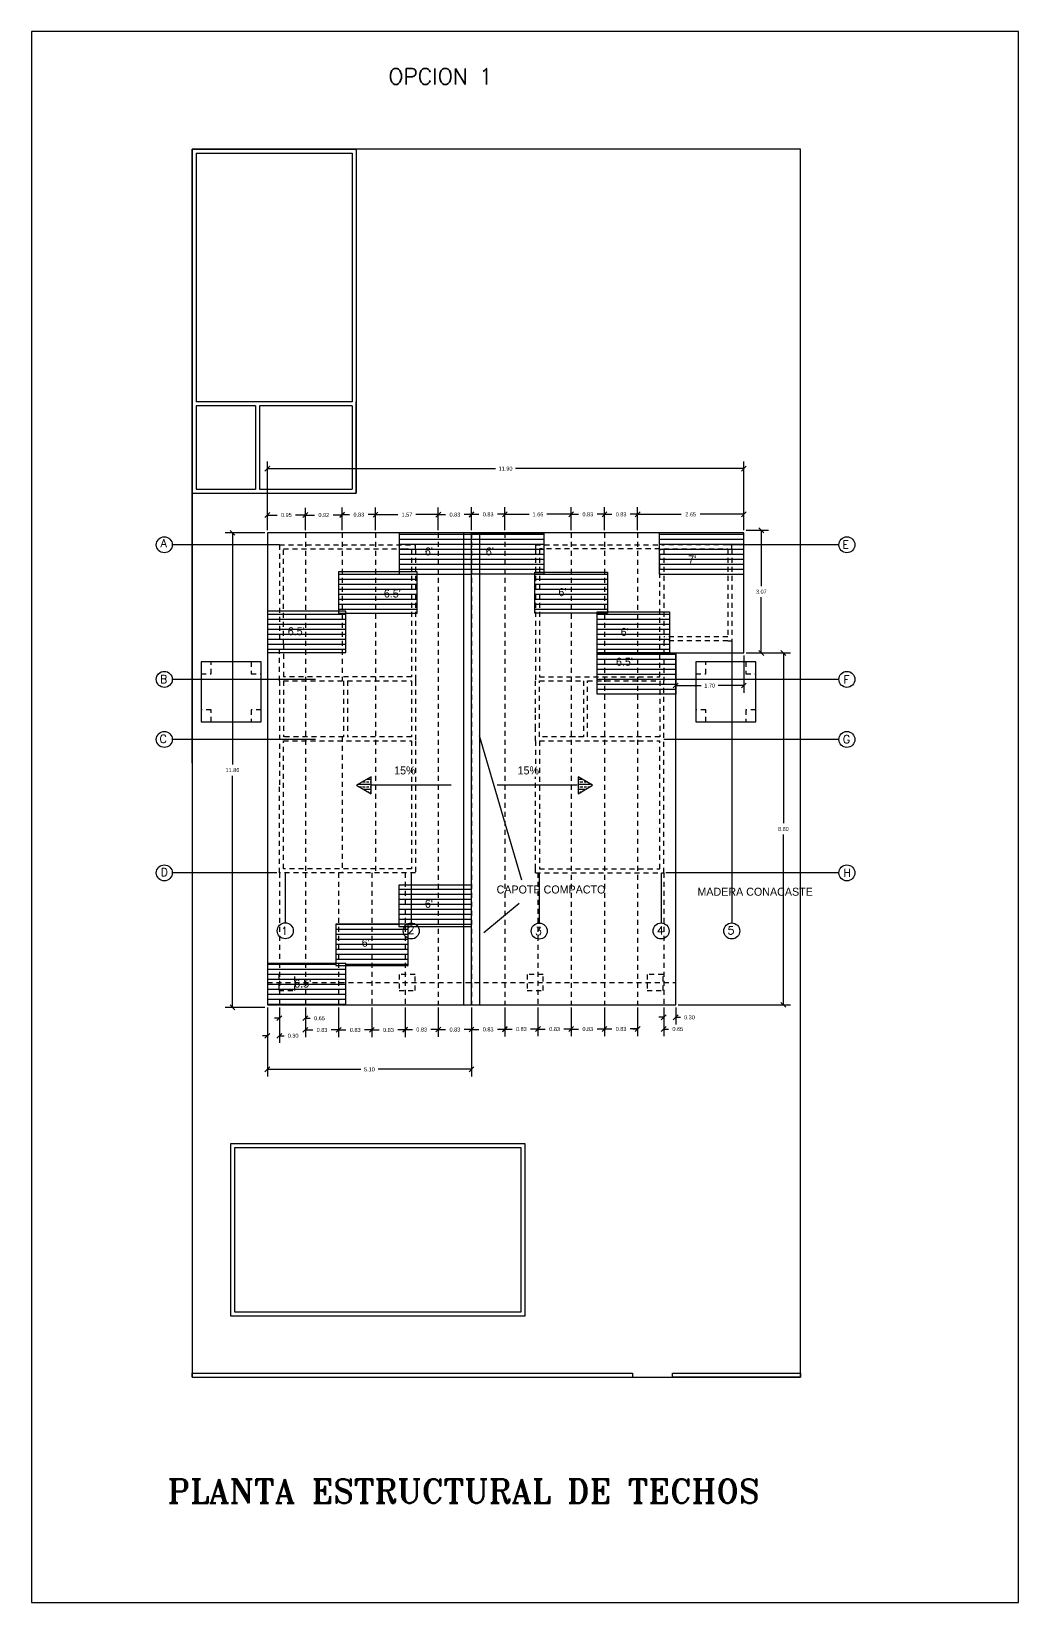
# Model space of a CAD drawing. Extents: x -52 to 126, y -84 to 6.
# Drawn here: x 50.81 to 75.47, y -34.58 to 4.69 of the extents above; entities that cross this region are included whole.
import ezdxf
from ezdxf.enums import TextEntityAlignment as Align

# ---------------------------------------------------------------- set-up
doc = ezdxf.new("R2010")
doc.units = 0
doc.header["$MEASUREMENT"] = 0
doc.linetypes.add('HIDDEN2', pattern=[0.1875, 0.125, -0.0625])
doc.layers.get('0').update_dxf_attribs({"linetype": 'CONTINUOUS'})
doc.layers.get('DEFPOINTS').update_dxf_attribs({"linetype": 'CONTINUOUS'})
for name, color, linetype in [('DIMENSIONES', 2, 'CONTINUOUS'), ('FIBROLIT', 8, 'CONTINUOUS'), ('FLECHAS', 8, 'CONTINUOUS'), ('MARCO', 1, 'CONTINUOUS'), ('PAREDES', 7, 'CONTINUOUS'), ('PISCINA', 4, 'CONTINUOUS'), ('REFUERZO', 3, 'CONTINUOUS'), ('TECHO', 5, 'CONTINUOUS'), ('TERRENO', 3, 'CONTINUOUS'), ('TEXTOS', 3, 'CONTINUOUS')]:
    doc.layers.add(name, color=color, linetype=linetype)
doc.styles.add('CITYBLUEPRINT', font='CIBT____.PFB', dxfattribs={"height": 0.2})
doc.styles.add('ROMANS', font='romans', dxfattribs={"height": 0.2})
doc.styles.add('ROMANT', font='romant', dxfattribs={"width": 2, "height": 0.4})
doc.dimstyles.get("Standard").update_dxf_attribs({"dimtxt": 0.18, "dimasz": 0.18, "dimexe": 0.18, "dimexo": 0.0625, "dimgap": 0.09, "dimtad": 0, "dimtih": 1, "dimtoh": 1, "dimzin": 0, "dimtxsty": 'CITYBLUEPRINT', "dimcen": 0.09, "dimazin": 3, "dimtfac": 1, "dimtofl": 0, "dimtmove": 0, "dimatfit": 3, "dimtolj": 1, "dimtzin": 0})

# ---------------------------------------------------------------- blocks, each defined once
blk = doc.blocks.new('*X103')
at = {"color": 0}
for p, q in [((80.034, -7.875), (81.845, -7.875)), ((80.034, -8), (81.845, -8)), ((80.034, -8.125), (81.845, -8.125)), ((81.845, -7.875), (83.655, -7.875)), ((81.845, -8), (83.655, -8)), ((81.845, -8.125), (83.655, -8.125)), ((86.535, -7.875), (88.645, -7.875)), ((86.535, -8), (88.645, -8)), ((86.535, -8.125), (88.645, -8.125)), ((80.034, -8.25), (81.845, -8.25)), ((80.034, -8.375), (81.845, -8.375)), ((80.034, -8.5), (81.845, -8.5)), ((80.034, -8.625), (81.845, -8.625)), ((81.845, -8.25), (83.655, -8.25)), ((81.845, -8.375), (83.655, -8.375)), ((81.845, -8.5), (83.655, -8.5)), ((81.845, -8.625), (83.655, -8.625)), ((86.535, -8.25), (88.645, -8.25)), ((86.535, -8.375), (88.645, -8.375)), ((86.535, -8.5), (88.645, -8.5)), ((86.535, -8.625), (88.645, -8.625)), ((78.523, -8.875), (80.485, -8.875)), ((78.523, -9), (80.485, -9)), ((80.034, -8.75), (81.845, -8.75)), ((81.845, -8.75), (83.655, -8.75)), ((83.427, -8.875), (85.238, -8.875)), ((83.427, -9), (85.238, -9)), ((86.535, -8.75), (88.645, -8.75)), ((78.523, -9.125), (80.485, -9.125)), ((78.523, -9.25), (80.485, -9.25)), ((78.523, -9.375), (80.485, -9.375)), ((83.427, -9.125), (85.238, -9.125)), ((83.427, -9.25), (85.238, -9.25)), ((83.427, -9.375), (85.238, -9.375)), ((78.523, -9.5), (80.485, -9.5)), ((78.523, -9.625), (80.485, -9.625)), ((78.523, -9.75), (80.485, -9.75)), ((83.427, -9.5), (85.238, -9.5)), ((83.427, -9.625), (85.238, -9.625)), ((83.427, -9.75), (85.238, -9.75)), ((76.746, -9.875), (78.708, -9.875)), ((76.746, -10), (78.708, -10)), ((76.746, -10.125), (78.708, -10.125)), ((84.983, -9.875), (86.794, -9.875)), ((84.983, -10), (86.794, -10)), ((84.983, -10.125), (86.794, -10.125)), ((76.746, -10.25), (78.708, -10.25)), ((76.746, -10.375), (78.708, -10.375)), ((76.746, -10.5), (78.708, -10.5)), ((84.983, -10.25), (86.794, -10.25)), ((84.983, -10.375), (86.794, -10.375)), ((84.983, -10.5), (86.794, -10.5)), ((76.746, -10.625), (78.708, -10.625)), ((76.746, -10.75), (78.708, -10.75)), ((84.983, -10.625), (86.794, -10.625)), ((84.983, -10.75), (86.794, -10.75)), ((84.983, -10.875), (86.945, -10.875)), ((84.983, -11), (86.945, -11)), ((84.983, -11.125), (86.945, -11.125)), ((84.983, -11.25), (86.945, -11.25)), ((84.983, -11.375), (86.945, -11.375)), ((84.983, -11.5), (86.945, -11.5)), ((84.983, -11.625), (86.945, -11.625)), ((84.983, -11.75), (86.945, -11.75)), ((80.033, -16.75), (81.844, -16.75)), ((80.033, -16.875), (81.844, -16.875)), ((80.033, -17), (81.844, -17)), ((80.033, -17.125), (81.844, -17.125)), ((80.033, -17.25), (81.844, -17.25)), ((78.455, -17.625), (80.033, -17.625)), ((80.033, -17.375), (81.844, -17.375)), ((80.033, -17.5), (81.844, -17.5)), ((80.265, -17.625), (81.844, -17.625)), ((78.455, -17.75), (80.265, -17.75)), ((78.455, -17.875), (80.265, -17.875)), ((78.455, -18), (80.265, -18)), ((78.455, -18.125), (80.265, -18.125)), ((78.455, -18.25), (80.265, -18.25)), ((78.455, -18.375), (80.265, -18.375)), ((76.745, -18.625), (78.455, -18.625)), ((76.745, -18.75), (78.706, -18.75)), ((78.455, -18.5), (80.265, -18.5)), ((78.706, -18.625), (80.265, -18.625)), ((76.745, -18.875), (78.706, -18.875)), ((76.745, -19), (78.706, -19)), ((76.745, -19.125), (78.706, -19.125)), ((76.745, -19.25), (78.706, -19.25)), ((76.745, -19.375), (78.706, -19.375)), ((76.745, -19.5), (78.706, -19.5)), ((76.745, -19.625), (78.706, -19.625))]:
    blk.add_line(p, q, dxfattribs=at)
blk = doc.blocks.new('*D104')
at = {"color": 0, "linetype": 'BYBLOCK'}
for p, q in [((85.165, -19.704), (85.165, -20.424)), ((85.995, -19.704), (85.995, -20.424)), ((85.105, -20.304), (85.225, -20.184)), ((85.165, -20.244), (85.348, -20.244)), ((85.995, -20.244), (85.812, -20.244)), ((85.935, -20.304), (86.055, -20.184))]:
    blk.add_line(p, q, dxfattribs=at)
at = {"layer": 'DEFPOINTS', "color": 0, "linetype": 'BYBLOCK'}
for p in [(85.165, -19.641), (85.995, -19.641), (85.995, -20.244)]:
    blk.add_point(p, dxfattribs=at)
at = {"color": 0, "linetype": 'BYBLOCK'}
blk.add_text('0.83', height=0.1, dxfattribs=at).set_placement((85.58, -20.244), align=Align.MIDDLE_CENTER)
blk = doc.blocks.new('*D105')
at = {"color": 0, "linetype": 'BYBLOCK'}
for p, q in [((84.335, -19.704), (84.335, -20.425)), ((85.165, -19.704), (85.165, -20.425)), ((84.275, -20.305), (84.395, -20.185)), ((84.335, -20.245), (84.518, -20.245)), ((85.165, -20.245), (84.982, -20.245)), ((85.105, -20.305), (85.225, -20.185))]:
    blk.add_line(p, q, dxfattribs=at)
at = {"layer": 'DEFPOINTS', "color": 0, "linetype": 'BYBLOCK'}
for p in [(84.335, -19.641), (85.165, -19.641), (85.165, -20.245)]:
    blk.add_point(p, dxfattribs=at)
at = {"color": 0, "linetype": 'BYBLOCK'}
blk.add_text('0.83', height=0.1, dxfattribs=at).set_placement((84.75, -20.245), align=Align.MIDDLE_CENTER)
blk = doc.blocks.new('*D106')
at = {"color": 0, "linetype": 'BYBLOCK'}
for p, q in [((83.505, -19.704), (83.505, -20.425)), ((84.335, -19.704), (84.335, -20.425)), ((83.445, -20.305), (83.565, -20.185)), ((83.505, -20.245), (83.688, -20.245)), ((84.335, -20.245), (84.152, -20.245)), ((84.275, -20.305), (84.395, -20.185))]:
    blk.add_line(p, q, dxfattribs=at)
at = {"layer": 'DEFPOINTS', "color": 0, "linetype": 'BYBLOCK'}
for p in [(83.505, -19.641), (84.335, -19.641), (84.335, -20.245)]:
    blk.add_point(p, dxfattribs=at)
at = {"color": 0, "linetype": 'BYBLOCK'}
blk.add_text('0.83', height=0.1, dxfattribs=at).set_placement((83.92, -20.245), align=Align.MIDDLE_CENTER)
blk = doc.blocks.new('*D107')
at = {"color": 0, "linetype": 'BYBLOCK'}
for p, q in [((82.675, -19.704), (82.675, -20.425)), ((83.505, -19.704), (83.505, -20.425)), ((82.615, -20.305), (82.735, -20.185)), ((82.675, -20.245), (82.858, -20.245)), ((83.505, -20.245), (83.322, -20.245)), ((83.445, -20.305), (83.565, -20.185))]:
    blk.add_line(p, q, dxfattribs=at)
at = {"layer": 'DEFPOINTS', "color": 0, "linetype": 'BYBLOCK'}
for p in [(82.675, -19.641), (83.505, -19.641), (83.505, -20.245)]:
    blk.add_point(p, dxfattribs=at)
at = {"color": 0, "linetype": 'BYBLOCK'}
blk.add_text('0.83', height=0.1, dxfattribs=at).set_placement((83.09, -20.245), align=Align.MIDDLE_CENTER)
blk = doc.blocks.new('*D108')
at = {"color": 0, "linetype": 'BYBLOCK'}
for p, q in [((81.845, -19.704), (81.845, -20.435)), ((82.675, -19.704), (82.675, -20.435)), ((81.785, -20.315), (81.905, -20.195)), ((81.845, -20.255), (82.028, -20.255)), ((82.675, -20.255), (82.492, -20.255)), ((82.615, -20.315), (82.735, -20.195))]:
    blk.add_line(p, q, dxfattribs=at)
at = {"layer": 'DEFPOINTS', "color": 0, "linetype": 'BYBLOCK'}
for p in [(81.845, -19.641), (82.675, -19.641), (82.675, -20.255)]:
    blk.add_point(p, dxfattribs=at)
at = {"color": 0, "linetype": 'BYBLOCK'}
blk.add_text('0.83', height=0.1, dxfattribs=at).set_placement((82.26, -20.255), align=Align.MIDDLE_CENTER)
blk = doc.blocks.new('*D109')
at = {"color": 0, "linetype": 'BYBLOCK'}
for p, q in [((85.995, -19.704), (85.995, -20.425)), ((86.645, -19.704), (86.645, -20.425)), ((85.995, -20.245), (85.875, -20.245)), ((85.935, -20.305), (86.055, -20.185)), ((86.585, -20.305), (86.705, -20.185)), ((86.645, -20.245), (86.765, -20.245))]:
    blk.add_line(p, q, dxfattribs=at)
at = {"layer": 'DEFPOINTS', "color": 0, "linetype": 'BYBLOCK'}
for p in [(85.995, -19.641), (86.645, -19.641), (86.645, -20.245)]:
    blk.add_point(p, dxfattribs=at)
at = {"color": 0, "linetype": 'BYBLOCK'}
blk.add_text('0.65', height=0.1, dxfattribs=at).set_placement((86.997, -20.245), align=Align.MIDDLE_CENTER)
blk = doc.blocks.new('*D110')
at = {"color": 0, "linetype": 'BYBLOCK'}
for p, q in [((86.645, -19.952), (86.525, -19.952)), ((86.585, -20.012), (86.705, -19.892)), ((86.645, -19.704), (86.645, -20.132)), ((86.885, -20.012), (87.005, -19.892)), ((86.945, -19.704), (86.945, -20.132)), ((86.945, -19.952), (87.065, -19.952))]:
    blk.add_line(p, q, dxfattribs=at)
at = {"layer": 'DEFPOINTS', "color": 0, "linetype": 'BYBLOCK'}
for p in [(86.645, -19.641), (86.945, -19.641), (86.945, -19.952)]:
    blk.add_point(p, dxfattribs=at)
at = {"color": 0, "linetype": 'BYBLOCK'}
blk.add_text('0.30', height=0.1, dxfattribs=at).set_placement((87.288, -19.952), align=Align.MIDDLE_CENTER)
blk = doc.blocks.new('*D111')
at = {"color": 0, "linetype": 'BYBLOCK'}
for p, q in [((81.015, -19.704), (81.015, -20.438)), ((81.845, -19.704), (81.845, -20.438)), ((80.955, -20.318), (81.075, -20.198)), ((81.015, -20.258), (81.198, -20.258)), ((81.845, -20.258), (81.662, -20.258)), ((81.785, -20.318), (81.905, -20.198))]:
    blk.add_line(p, q, dxfattribs=at)
at = {"layer": 'DEFPOINTS', "color": 0, "linetype": 'BYBLOCK'}
for p in [(81.015, -19.641), (81.845, -19.641), (81.015, -20.258)]:
    blk.add_point(p, dxfattribs=at)
at = {"color": 0, "linetype": 'BYBLOCK'}
blk.add_text('0.83', height=0.1, dxfattribs=at).set_placement((81.43, -20.258), align=Align.MIDDLE_CENTER)
blk = doc.blocks.new('*D112')
at = {"color": 0, "linetype": 'BYBLOCK'}
for p, q in [((80.185, -19.704), (80.185, -20.438)), ((81.015, -19.704), (81.015, -20.438)), ((80.125, -20.318), (80.245, -20.198)), ((80.185, -20.258), (80.368, -20.258)), ((81.015, -20.258), (80.832, -20.258)), ((80.955, -20.318), (81.075, -20.198))]:
    blk.add_line(p, q, dxfattribs=at)
at = {"layer": 'DEFPOINTS', "color": 0, "linetype": 'BYBLOCK'}
for p in [(80.185, -19.641), (81.015, -19.641), (80.185, -20.258)]:
    blk.add_point(p, dxfattribs=at)
at = {"color": 0, "linetype": 'BYBLOCK'}
blk.add_text('0.83', height=0.1, dxfattribs=at).set_placement((80.6, -20.258), align=Align.MIDDLE_CENTER)
blk = doc.blocks.new('*D113')
at = {"color": 0, "linetype": 'BYBLOCK'}
for p, q in [((79.355, -19.704), (79.355, -20.447)), ((80.185, -19.704), (80.185, -20.447)), ((79.295, -20.327), (79.415, -20.207)), ((79.355, -20.267), (79.538, -20.267)), ((80.185, -20.267), (80.002, -20.267)), ((80.125, -20.327), (80.245, -20.207))]:
    blk.add_line(p, q, dxfattribs=at)
at = {"layer": 'DEFPOINTS', "color": 0, "linetype": 'BYBLOCK'}
for p in [(79.355, -19.641), (80.185, -19.641), (79.355, -20.267)]:
    blk.add_point(p, dxfattribs=at)
at = {"color": 0, "linetype": 'BYBLOCK'}
blk.add_text('0.83', height=0.1, dxfattribs=at).set_placement((79.77, -20.267), align=Align.MIDDLE_CENTER)
blk = doc.blocks.new('*D114')
at = {"color": 0, "linetype": 'BYBLOCK'}
for p, q in [((78.525, -19.704), (78.525, -20.447)), ((79.355, -19.704), (79.355, -20.447)), ((78.465, -20.327), (78.585, -20.207)), ((78.525, -20.267), (78.708, -20.267)), ((79.355, -20.267), (79.172, -20.267)), ((79.295, -20.327), (79.415, -20.207))]:
    blk.add_line(p, q, dxfattribs=at)
at = {"layer": 'DEFPOINTS', "color": 0, "linetype": 'BYBLOCK'}
for p in [(78.525, -19.641), (79.355, -19.641), (78.525, -20.267)]:
    blk.add_point(p, dxfattribs=at)
at = {"color": 0, "linetype": 'BYBLOCK'}
blk.add_text('0.83', height=0.1, dxfattribs=at).set_placement((78.94, -20.267), align=Align.MIDDLE_CENTER)
blk = doc.blocks.new('*D115')
at = {"color": 0, "linetype": 'BYBLOCK'}
for p, q in [((77.695, -19.704), (77.695, -20.447)), ((78.525, -19.704), (78.525, -20.447)), ((77.635, -20.327), (77.755, -20.207)), ((77.695, -20.267), (77.878, -20.267)), ((78.525, -20.267), (78.342, -20.267)), ((78.465, -20.327), (78.585, -20.207))]:
    blk.add_line(p, q, dxfattribs=at)
at = {"layer": 'DEFPOINTS', "color": 0, "linetype": 'BYBLOCK'}
for p in [(77.695, -19.641), (78.525, -19.641), (78.525, -20.267)]:
    blk.add_point(p, dxfattribs=at)
at = {"color": 0, "linetype": 'BYBLOCK'}
blk.add_text('0.83', height=0.1, dxfattribs=at).set_placement((78.11, -20.267), align=Align.MIDDLE_CENTER)
blk = doc.blocks.new('*D116')
at = {"color": 0, "linetype": 'BYBLOCK'}
for p, q in [((77.045, -19.974), (76.925, -19.974)), ((76.985, -20.034), (77.105, -19.914)), ((77.045, -19.704), (77.045, -20.154)), ((77.635, -20.034), (77.755, -19.914)), ((77.695, -19.704), (77.695, -20.154)), ((77.695, -19.974), (77.815, -19.974))]:
    blk.add_line(p, q, dxfattribs=at)
at = {"layer": 'DEFPOINTS', "color": 0, "linetype": 'BYBLOCK'}
for p in [(77.045, -19.641), (77.695, -19.641), (77.695, -19.974)]:
    blk.add_point(p, dxfattribs=at)
at = {"color": 0, "linetype": 'BYBLOCK'}
blk.add_text('0.65', height=0.1, dxfattribs=at).set_placement((78.047, -19.974), align=Align.MIDDLE_CENTER)
blk = doc.blocks.new('*D117')
at = {"color": 0, "linetype": 'BYBLOCK'}
for p, q in [((76.745, -19.704), (76.745, -20.593)), ((77.045, -19.704), (77.045, -20.593)), ((76.745, -20.413), (76.625, -20.413)), ((76.685, -20.473), (76.805, -20.353)), ((76.985, -20.473), (77.105, -20.353)), ((77.045, -20.413), (77.165, -20.413))]:
    blk.add_line(p, q, dxfattribs=at)
at = {"layer": 'DEFPOINTS', "color": 0, "linetype": 'BYBLOCK'}
for p in [(76.745, -19.641), (77.045, -19.641), (77.045, -20.413)]:
    blk.add_point(p, dxfattribs=at)
at = {"color": 0, "linetype": 'BYBLOCK'}
blk.add_text('0.30', height=0.1, dxfattribs=at).set_placement((77.388, -20.413), align=Align.MIDDLE_CENTER)
blk = doc.blocks.new('*D118')
at = {"color": 0, "linetype": 'BYBLOCK'}
for p, q in [((85.935, -7.439), (86.055, -7.319)), ((85.995, -7.779), (85.995, -7.199)), ((85.995, -7.379), (87.08, -7.379)), ((88.645, -7.379), (87.56, -7.379)), ((88.585, -7.439), (88.705, -7.319)), ((88.645, -7.779), (88.645, -7.199))]:
    blk.add_line(p, q, dxfattribs=at)
at = {"layer": 'DEFPOINTS', "color": 0, "linetype": 'BYBLOCK'}
for p in [(88.645, -7.379), (85.995, -7.841), (88.645, -7.841)]:
    blk.add_point(p, dxfattribs=at)
at = {"color": 0, "linetype": 'BYBLOCK'}
blk.add_text('2.65', height=0.1, dxfattribs=at).set_placement((87.32, -7.379), align=Align.MIDDLE_CENTER)
blk = doc.blocks.new('*D119')
at = {"color": 0, "linetype": 'BYBLOCK'}
for p, q in [((85.105, -7.439), (85.225, -7.319)), ((85.165, -7.779), (85.165, -7.199)), ((85.165, -7.379), (85.348, -7.379)), ((85.995, -7.379), (85.812, -7.379)), ((85.935, -7.439), (86.055, -7.319)), ((85.995, -7.779), (85.995, -7.199))]:
    blk.add_line(p, q, dxfattribs=at)
at = {"layer": 'DEFPOINTS', "color": 0, "linetype": 'BYBLOCK'}
for p in [(85.995, -7.379), (85.165, -7.841), (85.995, -7.841)]:
    blk.add_point(p, dxfattribs=at)
at = {"color": 0, "linetype": 'BYBLOCK'}
blk.add_text('0.83', height=0.1, dxfattribs=at).set_placement((85.58, -7.379), align=Align.MIDDLE_CENTER)
blk = doc.blocks.new('*D120')
at = {"color": 0, "linetype": 'BYBLOCK'}
for p, q in [((84.275, -7.439), (84.395, -7.319)), ((84.335, -7.779), (84.335, -7.199)), ((84.335, -7.379), (84.518, -7.379)), ((85.165, -7.379), (84.982, -7.379)), ((85.105, -7.439), (85.225, -7.319)), ((85.165, -7.779), (85.165, -7.199))]:
    blk.add_line(p, q, dxfattribs=at)
at = {"layer": 'DEFPOINTS', "color": 0, "linetype": 'BYBLOCK'}
for p in [(84.335, -7.379), (84.335, -7.841), (85.165, -7.841)]:
    blk.add_point(p, dxfattribs=at)
at = {"color": 0, "linetype": 'BYBLOCK'}
blk.add_text('0.83', height=0.1, dxfattribs=at).set_placement((84.75, -7.379), align=Align.MIDDLE_CENTER)
blk = doc.blocks.new('*D121')
at = {"color": 0, "linetype": 'BYBLOCK'}
for p, q in [((82.615, -7.439), (82.735, -7.319)), ((82.675, -7.779), (82.675, -7.199)), ((82.675, -7.379), (83.282, -7.379)), ((84.335, -7.379), (83.728, -7.379)), ((84.275, -7.439), (84.395, -7.319)), ((84.335, -7.779), (84.335, -7.199))]:
    blk.add_line(p, q, dxfattribs=at)
at = {"layer": 'DEFPOINTS', "color": 0, "linetype": 'BYBLOCK'}
for p in [(84.335, -7.379), (82.675, -7.841), (84.335, -7.841)]:
    blk.add_point(p, dxfattribs=at)
at = {"color": 0, "linetype": 'BYBLOCK'}
blk.add_text('1.66', height=0.1, dxfattribs=at).set_placement((83.505, -7.379), align=Align.MIDDLE_CENTER)
blk = doc.blocks.new('*D122')
at = {"color": 0, "linetype": 'BYBLOCK'}
for p, q in [((81.785, -7.439), (81.905, -7.319)), ((81.845, -7.779), (81.845, -7.199)), ((81.845, -7.379), (82.028, -7.379)), ((82.675, -7.379), (82.492, -7.379)), ((82.615, -7.439), (82.735, -7.319)), ((82.675, -7.779), (82.675, -7.199))]:
    blk.add_line(p, q, dxfattribs=at)
at = {"layer": 'DEFPOINTS', "color": 0, "linetype": 'BYBLOCK'}
for p in [(82.675, -7.379), (81.845, -7.841), (82.675, -7.841)]:
    blk.add_point(p, dxfattribs=at)
at = {"color": 0, "linetype": 'BYBLOCK'}
blk.add_text('0.83', height=0.1, dxfattribs=at).set_placement((82.26, -7.379), align=Align.MIDDLE_CENTER)
blk = doc.blocks.new('*D123')
at = {"color": 0, "linetype": 'BYBLOCK'}
for p, q in [((80.955, -7.447), (81.075, -7.327)), ((81.015, -7.779), (81.015, -7.207)), ((81.015, -7.387), (81.198, -7.387)), ((81.845, -7.387), (81.662, -7.387)), ((81.785, -7.447), (81.905, -7.327)), ((81.845, -7.779), (81.845, -7.207))]:
    blk.add_line(p, q, dxfattribs=at)
at = {"layer": 'DEFPOINTS', "color": 0, "linetype": 'BYBLOCK'}
for p in [(81.845, -7.387), (81.015, -7.841), (81.845, -7.841)]:
    blk.add_point(p, dxfattribs=at)
at = {"color": 0, "linetype": 'BYBLOCK'}
blk.add_text('0.83', height=0.1, dxfattribs=at).set_placement((81.43, -7.387), align=Align.MIDDLE_CENTER)
blk = doc.blocks.new('*D124')
at = {"color": 0, "linetype": 'BYBLOCK'}
for p, q in [((79.385, -7.447), (79.505, -7.327)), ((79.445, -7.779), (79.445, -7.207)), ((79.445, -7.387), (80.007, -7.387)), ((81.015, -7.387), (80.453, -7.387)), ((80.955, -7.447), (81.075, -7.327)), ((81.015, -7.779), (81.015, -7.207))]:
    blk.add_line(p, q, dxfattribs=at)
at = {"layer": 'DEFPOINTS', "color": 0, "linetype": 'BYBLOCK'}
for p in [(81.015, -7.387), (79.445, -7.841), (81.015, -7.841)]:
    blk.add_point(p, dxfattribs=at)
at = {"color": 0, "linetype": 'BYBLOCK'}
blk.add_text('1.57', height=0.1, dxfattribs=at).set_placement((80.23, -7.387), align=Align.MIDDLE_CENTER)
blk = doc.blocks.new('*D125')
at = {"color": 0, "linetype": 'BYBLOCK'}
for p, q in [((78.555, -7.447), (78.675, -7.327)), ((78.615, -7.779), (78.615, -7.207)), ((78.615, -7.387), (78.799, -7.387)), ((79.445, -7.387), (79.262, -7.387)), ((79.385, -7.447), (79.505, -7.327)), ((79.445, -7.779), (79.445, -7.207))]:
    blk.add_line(p, q, dxfattribs=at)
at = {"layer": 'DEFPOINTS', "color": 0, "linetype": 'BYBLOCK'}
for p in [(79.445, -7.387), (78.615, -7.841), (79.445, -7.841)]:
    blk.add_point(p, dxfattribs=at)
at = {"color": 0, "linetype": 'BYBLOCK'}
blk.add_text('0.83', height=0.1, dxfattribs=at).set_placement((79.03, -7.387), align=Align.MIDDLE_CENTER)
blk = doc.blocks.new('*D126')
at = {"color": 0, "linetype": 'BYBLOCK'}
for p, q in [((77.635, -7.456), (77.755, -7.336)), ((77.695, -7.779), (77.695, -7.216)), ((77.695, -7.396), (77.923, -7.396)), ((78.615, -7.396), (78.387, -7.396)), ((78.555, -7.456), (78.675, -7.336)), ((78.615, -7.779), (78.615, -7.216))]:
    blk.add_line(p, q, dxfattribs=at)
at = {"layer": 'DEFPOINTS', "color": 0, "linetype": 'BYBLOCK'}
for p in [(78.615, -7.396), (77.695, -7.841), (78.615, -7.841)]:
    blk.add_point(p, dxfattribs=at)
at = {"color": 0, "linetype": 'BYBLOCK'}
blk.add_text('0.92', height=0.1, dxfattribs=at).set_placement((78.155, -7.396), align=Align.MIDDLE_CENTER)
blk = doc.blocks.new('*D127')
at = {"color": 0, "linetype": 'BYBLOCK'}
for p, q in [((76.685, -7.456), (76.805, -7.336)), ((76.745, -7.779), (76.745, -7.216)), ((76.745, -7.396), (76.988, -7.396)), ((77.695, -7.396), (77.452, -7.396)), ((77.635, -7.456), (77.755, -7.336)), ((77.695, -7.779), (77.695, -7.216))]:
    blk.add_line(p, q, dxfattribs=at)
at = {"layer": 'DEFPOINTS', "color": 0, "linetype": 'BYBLOCK'}
for p in [(77.695, -7.396), (76.745, -7.841), (77.695, -7.841)]:
    blk.add_point(p, dxfattribs=at)
at = {"color": 0, "linetype": 'BYBLOCK'}
blk.add_text('0.95', height=0.1, dxfattribs=at).set_placement((77.22, -7.396), align=Align.MIDDLE_CENTER)
blk = doc.blocks.new('*D128')
at = {"color": 0, "linetype": 'BYBLOCK'}
for p, q in [((88.707, -7.779), (89.264, -7.779)), ((89.144, -7.839), (89.024, -7.719)), ((89.084, -7.779), (89.084, -9.172)), ((89.084, -10.845), (89.084, -9.452)), ((88.707, -10.845), (89.264, -10.845)), ((89.144, -10.905), (89.024, -10.785))]:
    blk.add_line(p, q, dxfattribs=at)
at = {"layer": 'DEFPOINTS', "color": 0, "linetype": 'BYBLOCK'}
for p in [(88.645, -7.779), (88.645, -10.845), (89.084, -10.845)]:
    blk.add_point(p, dxfattribs=at)
at = {"color": 0, "linetype": 'BYBLOCK'}
blk.add_text('3.07', height=0.1, dxfattribs=at).set_placement((89.084, -9.312), align=Align.MIDDLE_CENTER)
blk = doc.blocks.new('*D129')
at = {"color": 0, "linetype": 'BYBLOCK'}
for p, q in [((88.707, -10.845), (89.814, -10.845)), ((89.694, -10.905), (89.574, -10.785)), ((89.634, -10.845), (89.634, -15.103)), ((89.634, -19.641), (89.634, -15.383)), ((89.694, -19.701), (89.574, -19.581)), ((87.007, -19.641), (89.814, -19.641))]:
    blk.add_line(p, q, dxfattribs=at)
at = {"layer": 'DEFPOINTS', "color": 0, "linetype": 'BYBLOCK'}
for p in [(88.645, -10.845), (86.945, -19.641), (89.634, -19.641)]:
    blk.add_point(p, dxfattribs=at)
at = {"color": 0, "linetype": 'BYBLOCK'}
blk.add_text('8.80', height=0.1, dxfattribs=at).set_placement((89.634, -15.243), align=Align.MIDDLE_CENTER)
blk = doc.blocks.new('*D130')
at = {"color": 0, "linetype": 'BYBLOCK'}
for p, q in [((86.945, -10.938), (86.945, -11.839)), ((88.645, -10.907), (88.645, -11.839)), ((86.885, -11.719), (87.005, -11.599)), ((86.945, -11.659), (87.58, -11.659)), ((88.645, -11.659), (88.01, -11.659)), ((88.585, -11.719), (88.705, -11.599))]:
    blk.add_line(p, q, dxfattribs=at)
at = {"layer": 'DEFPOINTS', "color": 0, "linetype": 'BYBLOCK'}
for p in [(86.945, -10.875), (88.645, -10.845), (88.645, -11.659)]:
    blk.add_point(p, dxfattribs=at)
at = {"color": 0, "linetype": 'BYBLOCK'}
blk.add_text('1.70', height=0.1, dxfattribs=at).set_placement((87.795, -11.659), align=Align.MIDDLE_CENTER)
blk = doc.blocks.new('*D131')
at = {"color": 0, "linetype": 'BYBLOCK'}
for p, q in [((76.682, -7.841), (75.693, -7.841)), ((75.933, -7.901), (75.813, -7.781)), ((75.873, -7.841), (75.873, -13.633)), ((75.873, -19.704), (75.873, -13.913)), ((76.682, -19.704), (75.693, -19.704)), ((75.933, -19.764), (75.813, -19.644))]:
    blk.add_line(p, q, dxfattribs=at)
at = {"layer": 'DEFPOINTS', "color": 0, "linetype": 'BYBLOCK'}
for p in [(76.745, -7.841), (75.873, -19.704), (76.745, -19.704)]:
    blk.add_point(p, dxfattribs=at)
at = {"color": 0, "linetype": 'BYBLOCK'}
blk.add_text('11.86', height=0.1, dxfattribs=at).set_placement((75.873, -13.773), align=Align.MIDDLE_CENTER)
blk = doc.blocks.new('*D132')
at = {"color": 0, "linetype": 'BYBLOCK'}
for p, q in [((76.685, -6.296), (76.805, -6.176)), ((76.745, -7.716), (76.745, -6.056)), ((76.745, -6.236), (82.447, -6.236)), ((88.645, -6.236), (82.943, -6.236)), ((88.585, -6.296), (88.705, -6.176)), ((88.645, -7.716), (88.645, -6.056))]:
    blk.add_line(p, q, dxfattribs=at)
at = {"layer": 'DEFPOINTS', "color": 0, "linetype": 'BYBLOCK'}
for p in [(88.645, -6.236), (76.745, -7.779), (88.645, -7.779)]:
    blk.add_point(p, dxfattribs=at)
at = {"color": 0, "linetype": 'BYBLOCK'}
blk.add_text('11.90', height=0.1, dxfattribs=at).set_placement((82.695, -6.236), align=Align.MIDDLE_CENTER)
blk = doc.blocks.new('*D133')
at = {"color": 0, "linetype": 'BYBLOCK'}
for p, q in [((76.745, -19.766), (76.745, -21.432)), ((81.845, -19.704), (81.845, -21.432)), ((76.685, -21.312), (76.805, -21.192)), ((81.785, -21.312), (81.905, -21.192)), ((76.745, -21.252), (79.08, -21.252)), ((81.845, -21.252), (79.51, -21.252))]:
    blk.add_line(p, q, dxfattribs=at)
at = {"layer": 'DEFPOINTS', "color": 0, "linetype": 'BYBLOCK'}
for p in [(76.745, -19.704), (81.845, -19.641), (81.845, -21.252)]:
    blk.add_point(p, dxfattribs=at)
at = {"color": 0, "linetype": 'BYBLOCK'}
blk.add_text('5.10', height=0.1, dxfattribs=at).set_placement((79.295, -21.252), align=Align.MIDDLE_CENTER)
blk = doc.blocks.new('*X134')
at = {"color": 0}
for p, q in [((79.024, -14.125), (79.338, -14.125)), ((79.132, -14.062), (79.188, -14.062)), ((79.219, -14.062), (79.281, -14.062)), ((79.24, -14), (79.338, -14)), ((79.312, -14.062), (79.338, -14.062)), ((84.505, -14), (84.603, -14)), ((84.505, -14.062), (84.531, -14.062)), ((84.505, -14.125), (84.819, -14.125)), ((84.562, -14.062), (84.625, -14.062)), ((84.656, -14.062), (84.711, -14.062)), ((79.035, -14.188), (79.094, -14.188)), ((79.125, -14.188), (79.188, -14.188)), ((79.143, -14.25), (79.338, -14.25)), ((79.219, -14.188), (79.281, -14.188)), ((79.251, -14.312), (79.281, -14.312)), ((79.312, -14.188), (79.338, -14.188)), ((79.312, -14.312), (79.338, -14.312)), ((84.505, -14.188), (84.531, -14.188)), ((84.505, -14.25), (84.7, -14.25)), ((84.505, -14.312), (84.531, -14.312)), ((84.562, -14.188), (84.625, -14.188)), ((84.562, -14.312), (84.592, -14.312)), ((84.656, -14.188), (84.719, -14.188)), ((84.75, -14.188), (84.808, -14.188))]:
    blk.add_line(p, q, dxfattribs=at)

msp = doc.modelspace()

# ---------------------------------------------------------------- linework, layer by layer
at = {"layer": 'FLECHAS'}
for p, q in [((57.006, -8.141), (54.332, -8.141)), ((70.982, -8.141), (68.308, -8.141)), ((68.306, -10.541), (68.306, -16.341)), ((57.906, -11.504), (54.332, -11.504)), ((70.982, -11.504), (66.606, -11.504)), ((63.061, -16.521), (62.006, -12.917)), ((57.906, -13.007), (54.332, -13.007)), ((70.982, -13.007), (66.606, -13.007)), ((56.943, -16.341), (54.332, -16.341)), ((70.982, -16.341), (66.661, -16.341)), ((62.998, -17.108), (62.117, -17.841))]:
    msp.add_line(p, q, dxfattribs=at)
for points in [[(57.154, -16.341), (57.154, -17.59)], [(60.3, -16.341), (60.3, -17.306), (60.3, -17.594)], [(63.497, -16.348), (63.497, -17.597)], [(66.542, -16.341), (66.542, -17.306), (66.542, -17.594)], [(68.306, -16.341), (68.306, -17.306), (68.306, -17.594)]]:
    msp.add_lwpolyline(points, dxfattribs=at)
at = {"layer": 'MARCO'}
for p, q in [((61.299, -14.153), (59.299, -14.153)), ((64.445, -14.153), (62.445, -14.153))]:
    msp.add_line(p, q, dxfattribs=at)
for points in [[(50.813, 4.692), (50.813, -34.582), (75.471, -34.582), (75.471, 4.692)], [(59.299, -14.363), (59.299, -13.944), (58.936, -14.153)], [(64.466, -13.944), (64.466, -14.363), (64.829, -14.153)]]:
    msp.add_lwpolyline(points, close=True, dxfattribs=at)
for centre in [(54.132, -8.141), (71.182, -8.141), (54.132, -11.504), (71.182, -11.504), (54.132, -13.007), (71.182, -13.007), (54.132, -16.341), (71.182, -16.341), (57.154, -17.79), (60.3, -17.794), (63.497, -17.797), (66.542, -17.794), (68.306, -17.794)]:
    msp.add_circle(centre, 0.2, dxfattribs=at)
at = {"layer": 'PAREDES'}
for p, q in [((54.826, 1.752), (58.926, 1.752)), ((54.826, 1.752), (54.826, -6.848)), ((54.926, 1.652), (58.826, 1.652)), ((54.926, 1.652), (54.926, -4.563)), ((58.826, 1.652), (58.826, -4.563)), ((58.926, 1.752), (58.926, -6.848)), ((54.826, -6.848), (54.826, -4.563)), ((58.826, -4.563), (54.926, -4.563)), ((54.926, -4.663), (54.926, -6.748)), ((56.411, -4.663), (54.926, -4.663)), ((56.411, -4.663), (56.411, -6.748)), ((58.826, -4.663), (56.511, -4.663)), ((56.511, -4.663), (56.511, -6.748)), ((58.826, -4.663), (58.826, -6.748)), ((58.926, -6.848), (58.926, -4.563)), ((54.826, -6.848), (58.926, -6.848)), ((54.826, -6.848), (58.926, -6.848)), ((54.926, -6.748), (56.411, -6.748)), ((56.511, -6.748), (58.826, -6.748)), ((54.826, -28.848), (65.826, -28.848)), ((54.826, -28.948), (54.826, -28.848)), ((54.826, -28.948), (65.826, -28.948)), ((65.826, -28.848), (65.826, -28.948)), ((65.826, -28.848), (65.826, -28.848)), ((66.826, -28.848), (70.026, -28.848)), ((66.826, -28.948), (66.826, -28.848)), ((66.826, -28.948), (70.026, -28.948)), ((70.026, -28.948), (66.826, -28.948)), ((66.826, -28.948), (66.826, -28.948)), ((70.026, -28.848), (70.026, -28.948))]:
    msp.add_line(p, q, dxfattribs=at)
at = {"layer": 'PAREDES', "linetype": 'HIDDEN2'}
for p, q in [((57.006, -8.141), (60.406, -8.141)), ((57.006, -8.141), (57.006, -10.641)), ((57.106, -8.241), (60.106, -8.241)), ((57.106, -10.641), (57.106, -8.241)), ((60.106, -8.241), (60.306, -8.241)), ((60.306, -8.241), (60.306, -11.441)), ((60.406, -8.241), (60.406, -8.141)), ((60.406, -8.241), (60.406, -11.441)), ((63.406, -8.141), (66.606, -8.141)), ((63.406, -8.141), (63.406, -8.241)), ((63.406, -8.141), (63.406, -8.141)), ((63.406, -8.241), (63.406, -11.541)), ((66.506, -8.241), (63.506, -8.241)), ((63.506, -8.241), (63.506, -11.441)), ((63.506, -8.241), (63.506, -8.241)), ((63.506, -8.241), (63.506, -8.241)), ((66.506, -11.441), (66.506, -8.241)), ((68.206, -8.141), (66.606, -8.141)), ((66.606, -8.241), (66.606, -10.441)), ((66.606, -8.241), (68.206, -8.241)), ((68.306, -8.141), (68.206, -8.141)), ((68.206, -8.241), (68.206, -10.441)), ((68.306, -8.241), (68.306, -8.141)), ((68.306, -8.241), (68.306, -10.541)), ((68.206, -10.441), (66.606, -10.441)), ((68.206, -10.541), (66.606, -10.541)), ((66.606, -10.541), (66.606, -11.541)), ((68.206, -10.541), (68.306, -10.541)), ((57.006, -11.541), (57.006, -10.641)), ((57.106, -10.641), (57.106, -11.441)), ((57.006, -11.541), (57.006, -14.141)), ((60.306, -11.441), (57.106, -11.441)), ((57.106, -11.541), (58.606, -11.541)), ((57.106, -11.541), (57.106, -12.941)), ((58.606, -11.541), (58.606, -12.941)), ((58.706, -11.541), (58.706, -12.941)), ((58.706, -11.541), (60.306, -11.541)), ((59.506, -11.441), (59.506, -11.441)), ((60.306, -11.541), (60.306, -12.941)), ((60.406, -11.441), (60.406, -11.541)), ((60.406, -11.541), (60.406, -13.041)), ((63.406, -12.341), (63.406, -11.541)), ((63.506, -11.441), (66.506, -11.441)), ((63.506, -12.941), (63.506, -11.541)), ((63.506, -11.541), (64.606, -11.541)), ((64.606, -11.541), (64.606, -12.941)), ((64.706, -11.541), (66.506, -11.541)), ((64.706, -12.941), (64.706, -11.541)), ((66.506, -11.541), (66.506, -12.941)), ((66.606, -12.741), (66.606, -11.541)), ((63.406, -12.741), (63.406, -12.341)), ((58.606, -12.941), (57.106, -12.941)), ((57.106, -12.941), (57.106, -12.941)), ((60.306, -12.941), (58.706, -12.941)), ((63.406, -13.041), (63.406, -12.741)), ((63.406, -12.941), (63.406, -12.941)), ((64.606, -12.941), (63.506, -12.941)), ((64.406, -12.941), (64.306, -12.941)), ((66.506, -12.941), (64.706, -12.941)), ((66.606, -16.341), (66.606, -12.741)), ((57.106, -13.041), (60.306, -13.041)), ((57.106, -16.241), (57.106, -13.041)), ((60.306, -13.041), (60.306, -16.241)), ((60.406, -13.041), (60.406, -16.341)), ((63.406, -13.041), (63.406, -13.941)), ((63.506, -13.041), (66.506, -13.041)), ((63.506, -13.041), (63.506, -13.941)), ((63.506, -13.041), (63.506, -13.041)), ((63.506, -13.041), (63.506, -13.041)), ((66.506, -16.241), (66.506, -13.041)), ((66.506, -13.041), (66.506, -13.041)), ((63.406, -16.241), (63.406, -13.941)), ((63.506, -13.941), (63.506, -16.241)), ((57.006, -16.341), (57.006, -14.141)), ((60.406, -16.341), (57.006, -16.341)), ((60.306, -16.241), (57.106, -16.241)), ((63.406, -16.341), (63.406, -16.241)), ((63.406, -16.341), (66.606, -16.341)), ((63.506, -16.241), (66.506, -16.241))]:
    msp.add_line(p, q, dxfattribs=at)
at = {"layer": 'PAREDES'}
for points in [[(55.051, -12.568), (56.551, -12.568), (56.551, -11.068), (55.051, -11.068)], [(67.406, -12.568), (68.906, -12.568), (68.906, -11.068), (67.406, -11.068)]]:
    msp.add_lwpolyline(points, close=True, dxfattribs=at)
at = {"layer": 'PAREDES', "linetype": 'HIDDEN2'}
for points in [[(55.051, -11.368), (55.301, -11.368), (55.301, -11.068), (55.051, -11.068)], [(56.301, -11.368), (56.551, -11.368), (56.551, -11.068), (56.301, -11.068)], [(67.406, -11.368), (67.656, -11.368), (67.656, -11.068), (67.406, -11.068)], [(68.656, -11.368), (68.906, -11.368), (68.906, -11.068), (68.656, -11.068)], [(55.051, -12.568), (55.301, -12.568), (55.301, -12.268), (55.051, -12.268)], [(56.301, -12.568), (56.551, -12.568), (56.551, -12.268), (56.301, -12.268)], [(67.406, -12.568), (67.656, -12.568), (67.656, -12.268), (67.406, -12.268)], [(68.656, -12.568), (68.906, -12.568), (68.906, -12.268), (68.656, -12.268)], [(56.995, -19.279), (57.395, -19.279), (57.395, -18.879), (56.995, -18.879)], [(59.995, -19.279), (60.395, -19.279), (60.395, -18.879), (59.995, -18.879)], [(63.195, -19.279), (63.595, -19.279), (63.595, -18.879), (63.195, -18.879)], [(66.195, -19.279), (66.595, -19.279), (66.595, -18.879), (66.195, -18.879)]]:
    msp.add_lwpolyline(points, close=True, dxfattribs=at)
at = {"layer": 'PISCINA'}
for points in [[(55.783, -23.115), (55.783, -27.415), (63.143, -27.415), (63.143, -23.115)], [(55.883, -23.215), (55.883, -27.315), (63.043, -27.315), (63.043, -23.215)]]:
    msp.add_lwpolyline(points, close=True, dxfattribs=at)
at = {"layer": 'REFUERZO', "linetype": 'HIDDEN2'}
for p, q in [((57.656, -7.841), (57.656, -16.341)), ((58.576, -7.841), (58.576, -11.541)), ((59.406, -7.841), (59.406, -16.341)), ((60.976, -7.841), (60.976, -19.641)), ((61.806, -7.841), (61.806, -19.641)), ((62.636, -7.841), (62.636, -19.641)), ((64.296, -7.841), (64.296, -19.641)), ((65.126, -7.841), (65.126, -19.641)), ((65.956, -7.841), (65.956, -19.641)), ((58.576, -12.941), (58.576, -16.341)), ((57.006, -16.341), (57.006, -19.641)), ((57.656, -16.341), (57.656, -19.641)), ((58.486, -16.341), (58.486, -19.641)), ((59.316, -16.341), (59.316, -19.641)), ((60.146, -16.341), (60.146, -19.641)), ((63.466, -16.341), (63.466, -19.641)), ((66.606, -16.341), (66.606, -19.641)), ((56.706, -19.079), (66.906, -19.079))]:
    msp.add_line(p, q, dxfattribs=at)
at = {"layer": 'TECHO'}
for p, q in [((61.606, -7.841), (61.606, -19.641)), ((62.006, -7.841), (62.006, -19.641))]:
    msp.add_line(p, q, dxfattribs=at)
at = {"layer": 'TECHO', "linetype": 'CONTINUOUS'}
msp.add_line((61.806, -19.641), (61.806, -7.841), dxfattribs=at)
msp.add_lwpolyline([(68.306, -7.841), (57.006, -7.841), (57.006, -7.841), (56.706, -7.841), (56.706, -8.141), (56.706, -16.341), (56.706, -16.641), (56.706, -19.641), (57.006, -19.641), (66.906, -19.641), (66.906, -16.641), (66.906, -16.341), (66.906, -10.845), (68.305, -10.845), (68.606, -10.845), (68.606, -10.541), (68.606, -8.141), (68.606, -7.841)], close=True, dxfattribs=at)
at = {"layer": 'TECHO'}
for points in [[(59.995, -8.871), (61.806, -8.871), (61.806, -7.841), (59.995, -7.841)], [(63.616, -8.871), (61.806, -8.871), (61.806, -7.841), (63.616, -7.841)], [(66.496, -8.871), (68.606, -8.871), (68.606, -7.841), (66.496, -7.841)], [(58.484, -9.849), (60.446, -9.849), (60.446, -8.819), (58.484, -8.819)], [(65.199, -9.851), (63.388, -9.851), (63.388, -8.821), (65.199, -8.821)], [(56.707, -10.832), (58.668, -10.832), (58.668, -9.802), (56.707, -9.802)], [(66.755, -10.845), (64.944, -10.845), (64.944, -9.815), (66.755, -9.815)], [(66.906, -11.875), (64.944, -11.875), (64.944, -10.845), (66.906, -10.845)], [(59.994, -17.681), (61.805, -17.681), (61.805, -16.651), (59.994, -16.651)], [(58.415, -18.654), (60.226, -18.654), (60.226, -17.624), (58.415, -17.624)], [(56.706, -19.641), (58.667, -19.641), (58.667, -18.611), (56.706, -18.611)]]:
    msp.add_lwpolyline(points, close=True, dxfattribs=at)
at = {"layer": 'TERRENO'}
msp.add_line((54.826, -13.598), (54.826, 1.752), dxfattribs=at)
msp.add_lwpolyline([(70.026, -28.948), (70.026, 1.752), (54.826, 1.752), (54.826, -28.948)], close=True, dxfattribs=at)

# ---------------------------------------------------------------- block references
at = {"layer": 'FIBROLIT'}
msp.add_blockref('*X103', (-20.039, 0), dxfattribs=at)
at = {"layer": 'MARCO'}
msp.add_blockref('*X134', (-20.039, 0), dxfattribs=at)

# ---------------------------------------------------------------- texts
at = {"layer": 'MARCO', "style": 'ROMANS'}
for s, p in [('A', (54.04, -8.203)), ('E', (71.071, -8.236)), ('B', (54.027, -11.599)), ('F', (71.095, -11.61)), ('C', (54.014, -13.092)), ('G', (71.083, -13.101)), ('D', (54.04, -16.422)), ('H', (71.095, -16.439)), ('2', (60.209, -17.866)), ('1', (57.047, -17.891)), ('3', (63.391, -17.898)), ('4', (66.437, -17.878)), ('5', (68.201, -17.878))]:
    msp.add_text(s, height=0.2, dxfattribs=at).set_placement(p)
at = {"layer": 'TEXTOS'}
for s, height, style, p in [('OPCION 1', 0.4, 'ROMANS', (59.727, 3.369)), ("6'", 0.2, 'CITYBLUEPRINT', (60.642, -8.406)), ("6'", 0.2, 'CITYBLUEPRINT', (62.163, -8.406)), ("7'", 0.2, 'CITYBLUEPRINT', (67.219, -8.606)), ("6.5'", 0.2, 'CITYBLUEPRINT', (59.616, -9.458)), ("6'", 0.2, 'CITYBLUEPRINT', (63.976, -9.424)), ("6.5'", 0.2, 'CITYBLUEPRINT', (57.216, -10.401)), ("6'", 0.2, 'CITYBLUEPRINT', (65.532, -10.418)), ("6.5'", 0.2, 'CITYBLUEPRINT', (65.415, -11.164)), ('15%', 0.2, 'CITYBLUEPRINT', (59.873, -13.881)), ('15%', 0.2, 'CITYBLUEPRINT', (62.956, -13.881)), ('CAPOTE COMPACTO', 0.2, 'CITYBLUEPRINT', (62.432, -16.857)), ('MADERA CONACASTE', 0.2, 'CITYBLUEPRINT', (67.449, -16.913)), ("6'", 0.2, 'CITYBLUEPRINT', (60.641, -17.215)), ("6'", 0.2, 'CITYBLUEPRINT', (59.063, -18.189)), ("6.5'", 0.2, 'CITYBLUEPRINT', (57.377, -19.21)), ('PLANTA ESTRUCTURAL DE TECHOS', 0.6, 'ROMANT', (54.214, -32.093))]:
    msp.add_text(s, height=height, dxfattribs=dict(at, style=style)).set_placement(p)

# ---------------------------------------------------------------- dimensions: what is measured, and where the dimension line sits
at = {"layer": 'DIMENSIONES'}
for base, p1, p2, picture, middle in [((68.606, -6.236), (56.706, -7.779), (68.606, -7.779), '*D132', (62.656, -6.236)), ((57.656, -7.396), (56.706, -7.841), (57.656, -7.841), '*D127', (57.181, -7.396)), ((58.576, -7.396), (57.656, -7.841), (58.576, -7.841), '*D126', (58.116, -7.396)), ((59.406, -7.387), (58.576, -7.841), (59.406, -7.841), '*D125', (58.991, -7.387)), ((60.976, -7.387), (59.406, -7.841), (60.976, -7.841), '*D124', (60.191, -7.387)), ((61.806, -7.387), (60.976, -7.841), (61.806, -7.841), '*D123', (61.391, -7.387)), ((62.636, -7.379), (61.806, -7.841), (62.636, -7.841), '*D122', (62.221, -7.379)), ((64.296, -7.379), (62.636, -7.841), (64.296, -7.841), '*D121', (63.466, -7.379)), ((64.296, -7.379), (65.126, -7.841), (64.296, -7.841), '*D120', (64.711, -7.379)), ((65.956, -7.379), (65.126, -7.841), (65.956, -7.841), '*D119', (65.541, -7.379)), ((68.606, -7.379), (65.956, -7.841), (68.606, -7.841), '*D118', (67.281, -7.379)), ((68.606, -11.659), (66.906, -10.875), (68.606, -10.845), '*D130', (67.756, -11.659)), ((57.006, -20.413), (56.706, -19.641), (57.006, -19.641), '*D117', (57.349, -20.413)), ((61.806, -21.252), (56.706, -19.704), (61.806, -19.641), '*D133', (59.256, -21.252)), ((57.656, -19.974), (57.006, -19.641), (57.656, -19.641), '*D116', (58.007, -19.974)), ((58.486, -20.267), (57.656, -19.641), (58.486, -19.641), '*D115', (58.071, -20.267)), ((58.486, -20.267), (59.316, -19.641), (58.486, -19.641), '*D114', (58.901, -20.267)), ((59.316, -20.267), (60.146, -19.641), (59.316, -19.641), '*D113', (59.731, -20.267)), ((60.146, -20.258), (60.976, -19.641), (60.146, -19.641), '*D112', (60.561, -20.258)), ((60.976, -20.258), (61.806, -19.641), (60.976, -19.641), '*D111', (61.391, -20.258)), ((62.636, -20.255), (61.806, -19.641), (62.636, -19.641), '*D108', (62.221, -20.255)), ((63.466, -20.245), (62.636, -19.641), (63.466, -19.641), '*D107', (63.051, -20.245)), ((64.296, -20.245), (63.466, -19.641), (64.296, -19.641), '*D106', (63.881, -20.245)), ((65.126, -20.245), (64.296, -19.641), (65.126, -19.641), '*D105', (64.711, -20.245)), ((65.956, -20.244), (65.126, -19.641), (65.956, -19.641), '*D104', (65.541, -20.244)), ((66.606, -20.245), (65.956, -19.641), (66.606, -19.641), '*D109', (66.957, -20.245)), ((66.906, -19.952), (66.606, -19.641), (66.906, -19.641), '*D110', (67.249, -19.952))]:
    dim = msp.add_linear_dim(base=base, p1=p1, p2=p2, dimstyle='Standard', dxfattribs=at)
    dim.commit()
    dim.dimension.update_dxf_attribs({"geometry": picture, "text_midpoint": middle, "insert": (-20.039, 0)})
for base, p1, p2, picture, middle in [((55.834, -19.704), (56.706, -7.841), (56.706, -19.704), '*D131', (55.834, -13.773)), ((69.045, -10.845), (68.606, -7.779), (68.606, -10.845), '*D128', (69.045, -9.312)), ((69.595, -19.641), (68.606, -10.845), (66.906, -19.641), '*D129', (69.595, -15.243))]:
    dim = msp.add_linear_dim(base=base, p1=p1, p2=p2, angle=90, dimstyle='Standard', dxfattribs=at)
    dim.commit()
    dim.dimension.update_dxf_attribs({"geometry": picture, "text_midpoint": middle, "insert": (-20.039, 0)})

doc.saveas('drawing.dxf')
